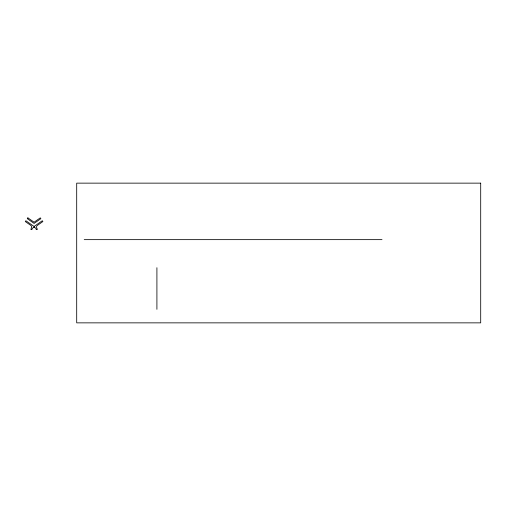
<?xml version="1.0" encoding="UTF-8"?>
<svg xmlns="http://www.w3.org/2000/svg" width="506" height="506" viewBox="0 0 506 506"><rect width="100%" height="100%" fill="white"/><g stroke="black" fill="none" stroke-linecap="round" stroke-linejoin="round"><path stroke-width="0.76" d="M34.085 226.479L42.302 220.73L42.877 221.552L37.387 225.398A2.005 2.005 0 0 0 36.799 228.042A3.131 3.131 0 0 1 37.223 229.616L36.217 229.616A2.132 2.132 0 0 0 34.085 227.485L34.085 226.479L25.876 220.73L25.3 221.552L30.79 225.398A2.005 2.005 0 0 1 31.378 228.042A3.131 3.131 0 0 0 30.955 229.616L31.96 229.616A2.132 2.132 0 0 1 34.085 227.485M84.217 239.642L382.005 239.642M156.911 267.712L156.911 309.324M27.887 217.858L27.311 218.674L34.085 223.418L40.866 218.674L40.29 217.858L34.085 222.197L27.887 217.858M480.7 183.14L76.697 183.14L76.697 322.86L480.7 322.86L480.7 183.14"/></g></svg>
